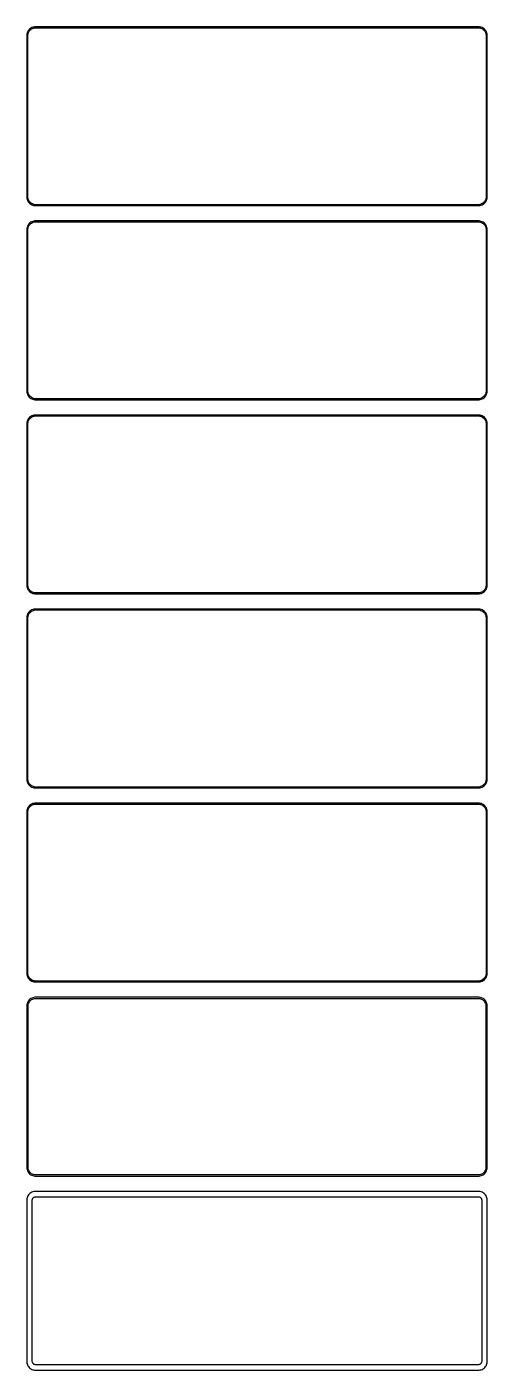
# Model space of a CAD drawing. Header units: metres. Extents: x -135 to 135, y 1658 to 3358.
# Drawn here: x -135 to 135, y 1658 to 2446 of the extents above; entities that cross this region are included whole.
import ezdxf

# ---------------------------------------------------------------- set-up
doc = ezdxf.new("R2010")
doc.units = ezdxf.units.M

msp = doc.modelspace()

# ---------------------------------------------------------------- linework, layer by layer
for p, q in [((-132.129, 2446.02), (-132.679, 2445.72)), ((-131.545, 2446.26), (-132.129, 2446.02)), ((-130.937, 2446.41), (-131.545, 2446.26)), ((-131.218, 2445.77), (-130.64, 2445.92)), ((-130.314, 2446.49), (-130.937, 2446.41)), ((-130.64, 2445.92), (-130.048, 2445.99)), ((130.314, 2446.49), (-130.314, 2446.49)), ((-130.048, 2445.99), (130.048, 2445.99)), ((130.048, 2445.99), (130.64, 2445.92)), ((130.937, 2446.41), (130.314, 2446.49)), ((130.64, 2445.92), (131.218, 2445.77)), ((131.545, 2446.26), (130.937, 2446.41)), ((132.129, 2446.02), (131.545, 2446.26)), ((132.679, 2445.72), (132.129, 2446.02)), ((-134.961, 2442.13), (-135, 2441.5)), ((-135, 2441.5), (-135, 2346.5)), ((-134.843, 2442.74), (-134.961, 2442.13)), ((-134.649, 2443.34), (-134.843, 2442.74)), ((-134.382, 2443.91), (-134.649, 2443.34)), ((-134.5, 2441.25), (-134.463, 2441.85)), ((-134.5, 2346.75), (-134.5, 2441.25)), ((-134.463, 2441.85), (-134.351, 2442.43)), ((-134.045, 2444.44), (-134.382, 2443.91)), ((-134.351, 2442.43), (-134.166, 2443)), ((-134.166, 2443), (-133.912, 2443.54)), ((-133.645, 2444.92), (-134.045, 2444.44)), ((-133.912, 2443.54), (-133.593, 2444.04)), ((-133.187, 2445.35), (-133.645, 2444.92)), ((-133.593, 2444.04), (-133.213, 2444.5)), ((-133.213, 2444.5), (-132.778, 2444.91)), ((-132.679, 2445.72), (-133.187, 2445.35)), ((-132.778, 2444.91), (-132.295, 2445.26)), ((-132.295, 2445.26), (-131.772, 2445.55)), ((-131.772, 2445.55), (-131.218, 2445.77)), ((131.218, 2445.77), (131.772, 2445.55)), ((131.772, 2445.55), (132.295, 2445.26)), ((132.295, 2445.26), (132.778, 2444.91)), ((133.187, 2445.35), (132.679, 2445.72)), ((132.778, 2444.91), (133.213, 2444.5)), ((133.645, 2444.92), (133.187, 2445.35)), ((133.213, 2444.5), (133.593, 2444.04)), ((133.593, 2444.04), (133.912, 2443.54)), ((134.045, 2444.44), (133.645, 2444.92)), ((133.912, 2443.54), (134.166, 2443)), ((134.382, 2443.91), (134.045, 2444.44)), ((134.166, 2443), (134.351, 2442.43)), ((134.351, 2442.43), (134.463, 2441.85)), ((134.649, 2443.34), (134.382, 2443.91)), ((134.463, 2441.85), (134.5, 2441.25)), ((134.5, 2441.25), (134.5, 2346.75)), ((134.843, 2442.74), (134.649, 2443.34)), ((134.961, 2442.13), (134.843, 2442.74)), ((135, 2441.5), (134.961, 2442.13)), ((135, 2346.5), (135, 2441.5)), ((-135, 2346.5), (-134.961, 2345.87)), ((-134.961, 2345.87), (-134.843, 2345.26)), ((-134.843, 2345.26), (-134.649, 2344.66)), ((-134.649, 2344.66), (-134.382, 2344.09)), ((-134.463, 2346.15), (-134.5, 2346.75)), ((-134.351, 2345.57), (-134.463, 2346.15)), ((-134.382, 2344.09), (-134.045, 2343.56)), ((-134.166, 2345), (-134.351, 2345.57)), ((-133.912, 2344.46), (-134.166, 2345)), ((-134.045, 2343.56), (-133.645, 2343.08)), ((-133.593, 2343.96), (-133.912, 2344.46)), ((-133.213, 2343.5), (-133.593, 2343.96)), ((-132.778, 2343.09), (-133.213, 2343.5)), ((133.213, 2343.5), (132.778, 2343.09)), ((133.593, 2343.96), (133.213, 2343.5)), ((133.912, 2344.46), (133.593, 2343.96)), ((133.645, 2343.08), (134.045, 2343.56)), ((134.166, 2345), (133.912, 2344.46)), ((134.045, 2343.56), (134.382, 2344.09)), ((134.351, 2345.57), (134.166, 2345)), ((134.463, 2346.15), (134.351, 2345.57)), ((134.382, 2344.09), (134.649, 2344.66)), ((134.5, 2346.75), (134.463, 2346.15)), ((134.649, 2344.66), (134.843, 2345.26)), ((134.843, 2345.26), (134.961, 2345.87)), ((134.961, 2345.87), (135, 2346.5)), ((-133.645, 2343.08), (-133.187, 2342.65)), ((-133.187, 2342.65), (-132.679, 2342.28)), ((-132.295, 2342.74), (-132.778, 2343.09)), ((-132.679, 2342.28), (-132.129, 2341.98)), ((-131.772, 2342.45), (-132.295, 2342.74)), ((-132.129, 2341.98), (-131.545, 2341.74)), ((-131.218, 2342.23), (-131.772, 2342.45)), ((-131.545, 2341.74), (-130.937, 2341.59)), ((-130.64, 2342.08), (-131.218, 2342.23)), ((-130.937, 2341.59), (-130.314, 2341.51)), ((-130.048, 2342.01), (-130.64, 2342.08)), ((-130.314, 2341.51), (130.314, 2341.51)), ((130.048, 2342.01), (-130.048, 2342.01)), ((130.64, 2342.08), (130.048, 2342.01)), ((130.314, 2341.51), (130.937, 2341.59)), ((131.218, 2342.23), (130.64, 2342.08)), ((130.937, 2341.59), (131.545, 2341.74)), ((131.772, 2342.45), (131.218, 2342.23)), ((131.545, 2341.74), (132.129, 2341.98)), ((132.295, 2342.74), (131.772, 2342.45)), ((132.129, 2341.98), (132.679, 2342.28)), ((132.778, 2343.09), (132.295, 2342.74)), ((132.679, 2342.28), (133.187, 2342.65)), ((133.187, 2342.65), (133.645, 2343.08)), ((-134.961, 2328.13), (-135, 2327.5)), ((-135, 2327.5), (-135, 2232.5)), ((-134.843, 2328.74), (-134.961, 2328.13)), ((-134.649, 2329.34), (-134.843, 2328.74)), ((-134.382, 2329.91), (-134.649, 2329.34)), ((-134.5, 2327.25), (-134.463, 2327.85)), ((-134.463, 2327.85), (-134.351, 2328.43)), ((-134.045, 2330.44), (-134.382, 2329.91)), ((-134.351, 2328.43), (-134.166, 2329)), ((-134.166, 2329), (-133.912, 2329.54)), ((-133.645, 2330.92), (-134.045, 2330.44)), ((-133.912, 2329.54), (-133.593, 2330.04)), ((-133.187, 2331.35), (-133.645, 2330.92)), ((-133.593, 2330.04), (-133.213, 2330.5)), ((-133.213, 2330.5), (-132.778, 2330.91)), ((-132.679, 2331.72), (-133.187, 2331.35)), ((-132.778, 2330.91), (-132.295, 2331.26)), ((-132.129, 2332.02), (-132.679, 2331.72)), ((-132.295, 2331.26), (-131.772, 2331.55)), ((-131.545, 2332.26), (-132.129, 2332.02)), ((-131.772, 2331.55), (-131.218, 2331.77)), ((-130.937, 2332.41), (-131.545, 2332.26)), ((-131.218, 2331.77), (-130.64, 2331.92)), ((-130.314, 2332.49), (-130.937, 2332.41)), ((-130.64, 2331.92), (-130.048, 2331.99)), ((130.314, 2332.49), (-130.314, 2332.49)), ((-130.048, 2331.99), (130.048, 2331.99)), ((130.048, 2331.99), (130.64, 2331.92)), ((130.937, 2332.41), (130.314, 2332.49)), ((130.64, 2331.92), (131.218, 2331.77)), ((131.545, 2332.26), (130.937, 2332.41)), ((131.218, 2331.77), (131.772, 2331.55)), ((132.129, 2332.02), (131.545, 2332.26)), ((131.772, 2331.55), (132.295, 2331.26)), ((132.679, 2331.72), (132.129, 2332.02)), ((132.295, 2331.26), (132.778, 2330.91)), ((133.187, 2331.35), (132.679, 2331.72)), ((132.778, 2330.91), (133.213, 2330.5)), ((133.645, 2330.92), (133.187, 2331.35)), ((133.213, 2330.5), (133.593, 2330.04)), ((133.593, 2330.04), (133.912, 2329.54)), ((134.045, 2330.44), (133.645, 2330.92)), ((133.912, 2329.54), (134.166, 2329)), ((134.382, 2329.91), (134.045, 2330.44)), ((134.166, 2329), (134.351, 2328.43)), ((134.351, 2328.43), (134.463, 2327.85)), ((134.649, 2329.34), (134.382, 2329.91)), ((134.463, 2327.85), (134.5, 2327.25)), ((134.843, 2328.74), (134.649, 2329.34)), ((134.961, 2328.13), (134.843, 2328.74)), ((135, 2327.5), (134.961, 2328.13)), ((135, 2232.5), (135, 2327.5)), ((-134.5, 2232.75), (-134.5, 2327.25)), ((134.5, 2327.25), (134.5, 2232.75)), ((-135, 2232.5), (-134.961, 2231.87)), ((-134.961, 2231.87), (-134.843, 2231.26)), ((-134.843, 2231.26), (-134.649, 2230.66)), ((-134.649, 2230.66), (-134.382, 2230.09)), ((-134.463, 2232.15), (-134.5, 2232.75)), ((-134.351, 2231.57), (-134.463, 2232.15)), ((-134.382, 2230.09), (-134.045, 2229.56)), ((-134.166, 2231), (-134.351, 2231.57)), ((-133.912, 2230.46), (-134.166, 2231)), ((-134.045, 2229.56), (-133.645, 2229.08)), ((-133.593, 2229.96), (-133.912, 2230.46)), ((-133.645, 2229.08), (-133.187, 2228.65)), ((-133.213, 2229.5), (-133.593, 2229.96)), ((-132.778, 2229.09), (-133.213, 2229.5)), ((-133.187, 2228.65), (-132.679, 2228.28)), ((-132.295, 2228.74), (-132.778, 2229.09)), ((-132.679, 2228.28), (-132.129, 2227.98)), ((-131.772, 2228.45), (-132.295, 2228.74)), ((-132.129, 2227.98), (-131.545, 2227.74)), ((-131.218, 2228.23), (-131.772, 2228.45)), ((-131.545, 2227.74), (-130.937, 2227.59)), ((-130.64, 2228.08), (-131.218, 2228.23)), ((-130.937, 2227.59), (-130.314, 2227.51)), ((-130.048, 2228.01), (-130.64, 2228.08)), ((-130.314, 2227.51), (130.314, 2227.51)), ((130.048, 2228.01), (-130.048, 2228.01)), ((130.64, 2228.08), (130.048, 2228.01)), ((130.314, 2227.51), (130.937, 2227.59)), ((131.218, 2228.23), (130.64, 2228.08)), ((130.937, 2227.59), (131.545, 2227.74)), ((131.772, 2228.45), (131.218, 2228.23)), ((131.545, 2227.74), (132.129, 2227.98)), ((132.295, 2228.74), (131.772, 2228.45)), ((132.129, 2227.98), (132.679, 2228.28)), ((132.778, 2229.09), (132.295, 2228.74)), ((132.679, 2228.28), (133.187, 2228.65)), ((133.213, 2229.5), (132.778, 2229.09)), ((133.187, 2228.65), (133.645, 2229.08)), ((133.593, 2229.96), (133.213, 2229.5)), ((133.912, 2230.46), (133.593, 2229.96)), ((133.645, 2229.08), (134.045, 2229.56)), ((134.166, 2231), (133.912, 2230.46)), ((134.045, 2229.56), (134.382, 2230.09)), ((134.351, 2231.57), (134.166, 2231)), ((134.463, 2232.15), (134.351, 2231.57)), ((134.382, 2230.09), (134.649, 2230.66)), ((134.5, 2232.75), (134.463, 2232.15)), ((134.649, 2230.66), (134.843, 2231.26)), ((134.843, 2231.26), (134.961, 2231.87)), ((134.961, 2231.87), (135, 2232.5)), ((-133.187, 2217.35), (-133.645, 2216.92)), ((-132.679, 2217.72), (-133.187, 2217.35)), ((-132.778, 2216.91), (-132.295, 2217.26)), ((-132.129, 2218.02), (-132.679, 2217.72)), ((-132.295, 2217.26), (-131.772, 2217.55)), ((-131.545, 2218.26), (-132.129, 2218.02)), ((-131.772, 2217.55), (-131.218, 2217.77)), ((-130.937, 2218.41), (-131.545, 2218.26)), ((-131.218, 2217.77), (-130.64, 2217.92)), ((-130.314, 2218.49), (-130.937, 2218.41)), ((-130.64, 2217.92), (-130.048, 2217.99)), ((130.314, 2218.49), (-130.314, 2218.49)), ((-130.048, 2217.99), (130.048, 2217.99)), ((130.048, 2217.99), (130.64, 2217.92)), ((130.937, 2218.41), (130.314, 2218.49)), ((130.64, 2217.92), (131.218, 2217.77)), ((131.545, 2218.26), (130.937, 2218.41)), ((131.218, 2217.77), (131.772, 2217.55)), ((132.129, 2218.02), (131.545, 2218.26)), ((131.772, 2217.55), (132.295, 2217.26)), ((132.679, 2217.72), (132.129, 2218.02)), ((132.295, 2217.26), (132.778, 2216.91)), ((133.187, 2217.35), (132.679, 2217.72)), ((133.645, 2216.92), (133.187, 2217.35)), ((-134.961, 2214.13), (-135, 2213.5)), ((-135, 2213.5), (-135, 2118.5)), ((-134.843, 2214.74), (-134.961, 2214.13)), ((-134.649, 2215.34), (-134.843, 2214.74)), ((-134.382, 2215.91), (-134.649, 2215.34)), ((-134.5, 2213.25), (-134.463, 2213.85)), ((-134.5, 2118.75), (-134.5, 2213.25)), ((-134.463, 2213.85), (-134.351, 2214.43)), ((-134.045, 2216.44), (-134.382, 2215.91)), ((-134.351, 2214.43), (-134.166, 2215)), ((-134.166, 2215), (-133.912, 2215.54)), ((-133.645, 2216.92), (-134.045, 2216.44)), ((-133.912, 2215.54), (-133.593, 2216.04)), ((-133.593, 2216.04), (-133.213, 2216.5)), ((-133.213, 2216.5), (-132.778, 2216.91)), ((132.778, 2216.91), (133.213, 2216.5)), ((133.213, 2216.5), (133.593, 2216.04)), ((133.593, 2216.04), (133.912, 2215.54)), ((134.045, 2216.44), (133.645, 2216.92)), ((133.912, 2215.54), (134.166, 2215)), ((134.382, 2215.91), (134.045, 2216.44)), ((134.166, 2215), (134.351, 2214.43)), ((134.351, 2214.43), (134.463, 2213.85)), ((134.649, 2215.34), (134.382, 2215.91)), ((134.463, 2213.85), (134.5, 2213.25)), ((134.5, 2213.25), (134.5, 2118.75)), ((134.843, 2214.74), (134.649, 2215.34)), ((134.961, 2214.13), (134.843, 2214.74)), ((135, 2213.5), (134.961, 2214.13)), ((135, 2118.5), (135, 2213.5)), ((-135, 2118.5), (-134.961, 2117.87)), ((-134.961, 2117.87), (-134.843, 2117.26)), ((-134.843, 2117.26), (-134.649, 2116.66)), ((-134.649, 2116.66), (-134.382, 2116.09)), ((-134.463, 2118.15), (-134.5, 2118.75)), ((-134.351, 2117.57), (-134.463, 2118.15)), ((-134.382, 2116.09), (-134.045, 2115.56)), ((-134.166, 2117), (-134.351, 2117.57)), ((-133.912, 2116.46), (-134.166, 2117)), ((-134.045, 2115.56), (-133.645, 2115.08)), ((-133.593, 2115.96), (-133.912, 2116.46)), ((-133.645, 2115.08), (-133.187, 2114.65)), ((-133.213, 2115.5), (-133.593, 2115.96)), ((-132.778, 2115.09), (-133.213, 2115.5)), ((-133.187, 2114.65), (-132.679, 2114.28)), ((-132.295, 2114.74), (-132.778, 2115.09)), ((-131.772, 2114.45), (-132.295, 2114.74)), ((132.295, 2114.74), (131.772, 2114.45)), ((132.778, 2115.09), (132.295, 2114.74)), ((132.679, 2114.28), (133.187, 2114.65)), ((133.213, 2115.5), (132.778, 2115.09)), ((133.187, 2114.65), (133.645, 2115.08)), ((133.593, 2115.96), (133.213, 2115.5)), ((133.912, 2116.46), (133.593, 2115.96)), ((133.645, 2115.08), (134.045, 2115.56)), ((134.166, 2117), (133.912, 2116.46)), ((134.045, 2115.56), (134.382, 2116.09)), ((134.351, 2117.57), (134.166, 2117)), ((134.463, 2118.15), (134.351, 2117.57)), ((134.382, 2116.09), (134.649, 2116.66)), ((134.5, 2118.75), (134.463, 2118.15)), ((134.649, 2116.66), (134.843, 2117.26)), ((134.843, 2117.26), (134.961, 2117.87)), ((134.961, 2117.87), (135, 2118.5)), ((-132.679, 2114.28), (-132.129, 2113.98)), ((-132.129, 2113.98), (-131.545, 2113.74)), ((-131.218, 2114.23), (-131.772, 2114.45)), ((-131.545, 2113.74), (-130.937, 2113.59)), ((-130.64, 2114.08), (-131.218, 2114.23)), ((-130.937, 2113.59), (-130.314, 2113.51)), ((-130.048, 2114.01), (-130.64, 2114.08)), ((-130.314, 2113.51), (130.314, 2113.51)), ((130.048, 2114.01), (-130.048, 2114.01)), ((130.64, 2114.08), (130.048, 2114.01)), ((130.314, 2113.51), (130.937, 2113.59)), ((131.218, 2114.23), (130.64, 2114.08)), ((130.937, 2113.59), (131.545, 2113.74)), ((131.772, 2114.45), (131.218, 2114.23)), ((131.545, 2113.74), (132.129, 2113.98)), ((132.129, 2113.98), (132.679, 2114.28)), ((-134.961, 2100.13), (-135, 2099.5)), ((-135, 2099.5), (-135, 2004.5)), ((-134.843, 2100.74), (-134.961, 2100.13)), ((-134.649, 2101.34), (-134.843, 2100.74)), ((-134.382, 2101.91), (-134.649, 2101.34)), ((-134.5, 2099.25), (-134.463, 2099.85)), ((-134.5, 2004.75), (-134.5, 2099.25)), ((-134.463, 2099.85), (-134.351, 2100.43)), ((-134.045, 2102.44), (-134.382, 2101.91)), ((-134.351, 2100.43), (-134.166, 2101)), ((-134.166, 2101), (-133.912, 2101.54)), ((-133.645, 2102.92), (-134.045, 2102.44)), ((-133.912, 2101.54), (-133.593, 2102.04)), ((-133.187, 2103.35), (-133.645, 2102.92)), ((-133.593, 2102.04), (-133.213, 2102.5)), ((-133.213, 2102.5), (-132.778, 2102.91)), ((-132.679, 2103.72), (-133.187, 2103.35)), ((-132.778, 2102.91), (-132.295, 2103.26)), ((-132.129, 2104.02), (-132.679, 2103.72)), ((-132.295, 2103.26), (-131.772, 2103.55)), ((-131.545, 2104.26), (-132.129, 2104.02)), ((-131.772, 2103.55), (-131.218, 2103.77)), ((-130.937, 2104.41), (-131.545, 2104.26)), ((-131.218, 2103.77), (-130.64, 2103.92)), ((-130.314, 2104.49), (-130.937, 2104.41)), ((-130.64, 2103.92), (-130.048, 2103.99)), ((130.314, 2104.49), (-130.314, 2104.49)), ((-130.048, 2103.99), (130.048, 2103.99)), ((130.048, 2103.99), (130.64, 2103.92)), ((130.937, 2104.41), (130.314, 2104.49)), ((130.64, 2103.92), (131.218, 2103.77)), ((131.545, 2104.26), (130.937, 2104.41)), ((131.218, 2103.77), (131.772, 2103.55)), ((132.129, 2104.02), (131.545, 2104.26)), ((131.772, 2103.55), (132.295, 2103.26)), ((132.679, 2103.72), (132.129, 2104.02)), ((132.295, 2103.26), (132.778, 2102.91)), ((133.187, 2103.35), (132.679, 2103.72)), ((132.778, 2102.91), (133.213, 2102.5)), ((133.645, 2102.92), (133.187, 2103.35)), ((133.213, 2102.5), (133.593, 2102.04)), ((133.593, 2102.04), (133.912, 2101.54)), ((134.045, 2102.44), (133.645, 2102.92)), ((133.912, 2101.54), (134.166, 2101)), ((134.382, 2101.91), (134.045, 2102.44)), ((134.166, 2101), (134.351, 2100.43)), ((134.351, 2100.43), (134.463, 2099.85)), ((134.649, 2101.34), (134.382, 2101.91)), ((134.463, 2099.85), (134.5, 2099.25)), ((134.5, 2099.25), (134.5, 2004.75)), ((134.843, 2100.74), (134.649, 2101.34)), ((134.961, 2100.13), (134.843, 2100.74)), ((135, 2099.5), (134.961, 2100.13)), ((135, 2004.5), (135, 2099.5)), ((-135, 2004.5), (-134.961, 2003.87)), ((-134.463, 2004.15), (-134.5, 2004.75)), ((-134.351, 2003.57), (-134.463, 2004.15)), ((134.463, 2004.15), (134.351, 2003.57)), ((134.5, 2004.75), (134.463, 2004.15)), ((134.961, 2003.87), (135, 2004.5)), ((-134.961, 2003.87), (-134.843, 2003.26)), ((-134.843, 2003.26), (-134.649, 2002.66)), ((-134.649, 2002.66), (-134.382, 2002.09)), ((-134.382, 2002.09), (-134.045, 2001.56)), ((-134.166, 2003), (-134.351, 2003.57)), ((-133.912, 2002.46), (-134.166, 2003)), ((-134.045, 2001.56), (-133.645, 2001.08)), ((-133.593, 2001.96), (-133.912, 2002.46)), ((-133.645, 2001.08), (-133.187, 2000.65)), ((-133.213, 2001.5), (-133.593, 2001.96)), ((-132.778, 2001.09), (-133.213, 2001.5)), ((-133.187, 2000.65), (-132.679, 2000.28)), ((-132.295, 2000.74), (-132.778, 2001.09)), ((-132.679, 2000.28), (-132.129, 1999.98)), ((-131.772, 2000.45), (-132.295, 2000.74)), ((-132.129, 1999.98), (-131.545, 1999.74)), ((-131.218, 2000.23), (-131.772, 2000.45)), ((-131.545, 1999.74), (-130.937, 1999.59)), ((-130.64, 2000.08), (-131.218, 2000.23)), ((-130.937, 1999.59), (-130.314, 1999.51)), ((-130.048, 2000.01), (-130.64, 2000.08)), ((-130.314, 1999.51), (130.314, 1999.51)), ((130.048, 2000.01), (-130.048, 2000.01)), ((130.64, 2000.08), (130.048, 2000.01)), ((130.314, 1999.51), (130.937, 1999.59)), ((131.218, 2000.23), (130.64, 2000.08)), ((130.937, 1999.59), (131.545, 1999.74)), ((131.772, 2000.45), (131.218, 2000.23)), ((131.545, 1999.74), (132.129, 1999.98)), ((132.295, 2000.74), (131.772, 2000.45)), ((132.129, 1999.98), (132.679, 2000.28)), ((132.778, 2001.09), (132.295, 2000.74)), ((132.679, 2000.28), (133.187, 2000.65)), ((133.213, 2001.5), (132.778, 2001.09)), ((133.187, 2000.65), (133.645, 2001.08)), ((133.593, 2001.96), (133.213, 2001.5)), ((133.912, 2002.46), (133.593, 2001.96)), ((133.645, 2001.08), (134.045, 2001.56)), ((134.166, 2003), (133.912, 2002.46)), ((134.045, 2001.56), (134.382, 2002.09)), ((134.351, 2003.57), (134.166, 2003)), ((134.382, 2002.09), (134.649, 2002.66)), ((134.649, 2002.66), (134.843, 2003.26)), ((134.843, 2003.26), (134.961, 2003.87)), ((-134.045, 1988.44), (-134.382, 1987.91)), ((-133.645, 1988.92), (-134.045, 1988.44)), ((-133.187, 1989.35), (-133.645, 1988.92)), ((-133.593, 1988.04), (-133.213, 1988.5)), ((-133.213, 1988.5), (-132.778, 1988.91)), ((-132.679, 1989.72), (-133.187, 1989.35)), ((-132.778, 1988.91), (-132.295, 1989.26)), ((-132.129, 1990.02), (-132.679, 1989.72)), ((-132.295, 1989.26), (-131.772, 1989.55)), ((-131.545, 1990.26), (-132.129, 1990.02)), ((-131.772, 1989.55), (-131.218, 1989.77)), ((-130.937, 1990.41), (-131.545, 1990.26)), ((-131.218, 1989.77), (-130.64, 1989.92)), ((-130.314, 1990.49), (-130.937, 1990.41)), ((-130.64, 1989.92), (-130.048, 1989.99)), ((130.314, 1990.49), (-130.314, 1990.49)), ((-130.048, 1989.99), (130.048, 1989.99)), ((130.048, 1989.99), (130.64, 1989.92)), ((130.937, 1990.41), (130.314, 1990.49)), ((130.64, 1989.92), (131.218, 1989.77)), ((131.545, 1990.26), (130.937, 1990.41)), ((131.218, 1989.77), (131.772, 1989.55)), ((132.129, 1990.02), (131.545, 1990.26)), ((131.772, 1989.55), (132.295, 1989.26)), ((132.679, 1989.72), (132.129, 1990.02)), ((132.295, 1989.26), (132.778, 1988.91)), ((133.187, 1989.35), (132.679, 1989.72)), ((132.778, 1988.91), (133.213, 1988.5)), ((133.645, 1988.92), (133.187, 1989.35)), ((133.213, 1988.5), (133.593, 1988.04)), ((134.045, 1988.44), (133.645, 1988.92)), ((134.382, 1987.91), (134.045, 1988.44)), ((-134.961, 1986.13), (-135, 1985.5)), ((-135, 1985.5), (-135, 1890.5)), ((-134.843, 1986.74), (-134.961, 1986.13)), ((-134.649, 1987.34), (-134.843, 1986.74)), ((-134.382, 1987.91), (-134.649, 1987.34)), ((-134.5, 1985.25), (-134.463, 1985.85)), ((-134.5, 1890.75), (-134.5, 1985.25)), ((-134.463, 1985.85), (-134.351, 1986.43)), ((-134.351, 1986.43), (-134.166, 1987)), ((-134.166, 1987), (-133.912, 1987.54)), ((-133.912, 1987.54), (-133.593, 1988.04)), ((133.593, 1988.04), (133.912, 1987.54)), ((133.912, 1987.54), (134.166, 1987)), ((134.166, 1987), (134.351, 1986.43)), ((134.351, 1986.43), (134.463, 1985.85)), ((134.649, 1987.34), (134.382, 1987.91)), ((134.463, 1985.85), (134.5, 1985.25)), ((134.5, 1985.25), (134.5, 1890.75)), ((134.843, 1986.74), (134.649, 1987.34)), ((134.961, 1986.13), (134.843, 1986.74)), ((135, 1985.5), (134.961, 1986.13)), ((135, 1890.5), (135, 1985.5)), ((-135, 1890.5), (-134.961, 1889.87)), ((-134.961, 1889.87), (-134.843, 1889.26)), ((-134.843, 1889.26), (-134.649, 1888.66)), ((-134.649, 1888.66), (-134.382, 1888.09)), ((-134.463, 1890.15), (-134.5, 1890.75)), ((-134.351, 1889.57), (-134.463, 1890.15)), ((-134.382, 1888.09), (-134.045, 1887.56)), ((-134.166, 1889), (-134.351, 1889.57)), ((-133.912, 1888.46), (-134.166, 1889)), ((-134.045, 1887.56), (-133.645, 1887.08)), ((-133.593, 1887.96), (-133.912, 1888.46)), ((-133.645, 1887.08), (-133.187, 1886.65)), ((-133.213, 1887.5), (-133.593, 1887.96)), ((-132.778, 1887.09), (-133.213, 1887.5)), ((-133.187, 1886.65), (-132.679, 1886.28)), ((-132.295, 1886.74), (-132.778, 1887.09)), ((-132.679, 1886.28), (-132.129, 1885.98)), ((-131.772, 1886.45), (-132.295, 1886.74)), ((-132.129, 1885.98), (-131.545, 1885.74)), ((-131.218, 1886.23), (-131.772, 1886.45)), ((-131.545, 1885.74), (-130.937, 1885.59)), ((-130.64, 1886.08), (-131.218, 1886.23)), ((-130.048, 1886.01), (-130.64, 1886.08)), ((130.048, 1886.01), (-130.048, 1886.01)), ((130.64, 1886.08), (130.048, 1886.01)), ((131.218, 1886.23), (130.64, 1886.08)), ((130.937, 1885.59), (131.545, 1885.74)), ((131.772, 1886.45), (131.218, 1886.23)), ((131.545, 1885.74), (132.129, 1885.98)), ((132.295, 1886.74), (131.772, 1886.45)), ((132.129, 1885.98), (132.679, 1886.28)), ((132.778, 1887.09), (132.295, 1886.74)), ((132.679, 1886.28), (133.187, 1886.65)), ((133.213, 1887.5), (132.778, 1887.09)), ((133.187, 1886.65), (133.645, 1887.08)), ((133.593, 1887.96), (133.213, 1887.5)), ((133.912, 1888.46), (133.593, 1887.96)), ((133.645, 1887.08), (134.045, 1887.56)), ((134.166, 1889), (133.912, 1888.46)), ((134.045, 1887.56), (134.382, 1888.09)), ((134.351, 1889.57), (134.166, 1889)), ((134.463, 1890.15), (134.351, 1889.57)), ((134.382, 1888.09), (134.649, 1888.66)), ((134.5, 1890.75), (134.463, 1890.15)), ((134.649, 1888.66), (134.843, 1889.26)), ((134.843, 1889.26), (134.961, 1889.87)), ((134.961, 1889.87), (135, 1890.5)), ((-130.937, 1885.59), (-130.314, 1885.51)), ((-130.314, 1885.51), (130.314, 1885.51)), ((130.314, 1885.51), (130.937, 1885.59)), ((-134.961, 1872.13), (-135, 1871.5)), ((-135, 1871.5), (-135, 1776.5)), ((-134.843, 1872.74), (-134.961, 1872.13)), ((-134.649, 1873.34), (-134.843, 1872.74)), ((-134.382, 1873.91), (-134.649, 1873.34)), ((-134.045, 1874.44), (-134.382, 1873.91)), ((-134.328, 1871.25), (-134.292, 1871.82)), ((-134.328, 1776.75), (-134.328, 1871.25)), ((-134.292, 1871.82), (-134.185, 1872.39)), ((-134.185, 1872.39), (-134.007, 1872.94)), ((-133.645, 1874.92), (-134.045, 1874.44)), ((-134.007, 1872.94), (-133.762, 1873.46)), ((-133.762, 1873.46), (-133.454, 1873.94)), ((-133.187, 1875.35), (-133.645, 1874.92)), ((-133.454, 1873.94), (-133.088, 1874.38)), ((-132.679, 1875.72), (-133.187, 1875.35)), ((-133.088, 1874.38), (-132.668, 1874.78)), ((-132.129, 1876.02), (-132.679, 1875.72)), ((-132.668, 1874.78), (-132.203, 1875.12)), ((-132.203, 1875.12), (-131.699, 1875.39)), ((-131.545, 1876.26), (-132.129, 1876.02)), ((-131.699, 1875.39), (-131.165, 1875.6)), ((-130.937, 1876.41), (-131.545, 1876.26)), ((-131.165, 1875.6), (-130.608, 1875.75)), ((-130.314, 1876.49), (-130.937, 1876.41)), ((-130.608, 1875.75), (-130.037, 1875.82)), ((130.314, 1876.49), (-130.314, 1876.49)), ((-130.037, 1875.82), (130.037, 1875.82)), ((130.037, 1875.82), (130.608, 1875.75)), ((130.937, 1876.41), (130.314, 1876.49)), ((130.608, 1875.75), (131.165, 1875.6)), ((131.545, 1876.26), (130.937, 1876.41)), ((131.165, 1875.6), (131.699, 1875.39)), ((132.129, 1876.02), (131.545, 1876.26)), ((131.699, 1875.39), (132.203, 1875.12)), ((132.679, 1875.72), (132.129, 1876.02)), ((132.203, 1875.12), (132.668, 1874.78)), ((132.668, 1874.78), (133.088, 1874.38)), ((133.187, 1875.35), (132.679, 1875.72)), ((133.088, 1874.38), (133.454, 1873.94)), ((133.645, 1874.92), (133.187, 1875.35)), ((133.454, 1873.94), (133.762, 1873.46)), ((134.045, 1874.44), (133.645, 1874.92)), ((133.762, 1873.46), (134.007, 1872.94)), ((134.007, 1872.94), (134.185, 1872.39)), ((134.382, 1873.91), (134.045, 1874.44)), ((134.185, 1872.39), (134.292, 1871.82)), ((134.292, 1871.82), (134.328, 1871.25)), ((134.328, 1871.25), (134.328, 1776.75)), ((134.649, 1873.34), (134.382, 1873.91)), ((134.843, 1872.74), (134.649, 1873.34)), ((134.961, 1872.13), (134.843, 1872.74)), ((135, 1871.5), (134.961, 1872.13)), ((135, 1776.5), (135, 1871.5)), ((-135, 1776.5), (-134.961, 1775.87)), ((-134.961, 1775.87), (-134.843, 1775.26)), ((-134.843, 1775.26), (-134.649, 1774.66)), ((-134.292, 1776.18), (-134.328, 1776.75)), ((-134.185, 1775.61), (-134.292, 1776.18)), ((-134.007, 1775.06), (-134.185, 1775.61)), ((134.185, 1775.61), (134.007, 1775.06)), ((134.292, 1776.18), (134.185, 1775.61)), ((134.328, 1776.75), (134.292, 1776.18)), ((134.649, 1774.66), (134.843, 1775.26)), ((134.843, 1775.26), (134.961, 1775.87)), ((134.961, 1775.87), (135, 1776.5)), ((-134.649, 1774.66), (-134.382, 1774.09)), ((-134.382, 1774.09), (-134.045, 1773.56)), ((-134.045, 1773.56), (-133.645, 1773.08)), ((-133.762, 1774.54), (-134.007, 1775.06)), ((-133.454, 1774.06), (-133.762, 1774.54)), ((-133.645, 1773.08), (-133.187, 1772.65)), ((-133.088, 1773.62), (-133.454, 1774.06)), ((-133.187, 1772.65), (-132.679, 1772.28)), ((-132.668, 1773.22), (-133.088, 1773.62)), ((-132.679, 1772.28), (-132.129, 1771.98)), ((-132.203, 1772.88), (-132.668, 1773.22)), ((-131.699, 1772.61), (-132.203, 1772.88)), ((-132.129, 1771.98), (-131.545, 1771.74)), ((-131.165, 1772.4), (-131.699, 1772.61)), ((-131.545, 1771.74), (-130.937, 1771.59)), ((-130.608, 1772.25), (-131.165, 1772.4)), ((-130.937, 1771.59), (-130.314, 1771.51)), ((-130.037, 1772.18), (-130.608, 1772.25)), ((-130.314, 1771.51), (130.314, 1771.51)), ((130.037, 1772.18), (-130.037, 1772.18)), ((130.608, 1772.25), (130.037, 1772.18)), ((130.314, 1771.51), (130.937, 1771.59)), ((131.165, 1772.4), (130.608, 1772.25)), ((130.937, 1771.59), (131.545, 1771.74)), ((131.699, 1772.61), (131.165, 1772.4)), ((131.545, 1771.74), (132.129, 1771.98)), ((132.203, 1772.88), (131.699, 1772.61)), ((132.129, 1771.98), (132.679, 1772.28)), ((132.668, 1773.22), (132.203, 1772.88)), ((133.088, 1773.62), (132.668, 1773.22)), ((132.679, 1772.28), (133.187, 1772.65)), ((133.454, 1774.06), (133.088, 1773.62)), ((133.187, 1772.65), (133.645, 1773.08)), ((133.762, 1774.54), (133.454, 1774.06)), ((133.645, 1773.08), (134.045, 1773.56)), ((134.007, 1775.06), (133.762, 1774.54)), ((134.045, 1773.56), (134.382, 1774.09)), ((134.382, 1774.09), (134.649, 1774.66)), ((-134.382, 1759.91), (-134.649, 1759.34)), ((-134.045, 1760.44), (-134.382, 1759.91)), ((-133.645, 1760.92), (-134.045, 1760.44)), ((-133.187, 1761.35), (-133.645, 1760.92)), ((-132.679, 1761.72), (-133.187, 1761.35)), ((-132.129, 1762.02), (-132.679, 1761.72)), ((-131.545, 1762.26), (-132.129, 1762.02)), ((-130.937, 1762.41), (-131.545, 1762.26)), ((-130.314, 1762.49), (-130.937, 1762.41)), ((130.314, 1762.49), (-130.314, 1762.49)), ((130.937, 1762.41), (130.314, 1762.49)), ((131.545, 1762.26), (130.937, 1762.41)), ((132.129, 1762.02), (131.545, 1762.26)), ((132.679, 1761.72), (132.129, 1762.02)), ((133.187, 1761.35), (132.679, 1761.72)), ((133.645, 1760.92), (133.187, 1761.35)), ((134.045, 1760.44), (133.645, 1760.92)), ((134.382, 1759.91), (134.045, 1760.44)), ((134.649, 1759.34), (134.382, 1759.91)), ((-134.961, 1758.13), (-135, 1757.5)), ((-135, 1757.5), (-135, 1662.5)), ((-134.843, 1758.74), (-134.961, 1758.13)), ((-134.649, 1759.34), (-134.843, 1758.74)), ((-131.86, 1757.25), (-131.843, 1757.51)), ((-131.86, 1662.75), (-131.86, 1757.25)), ((-131.843, 1757.51), (-131.793, 1757.77)), ((-131.793, 1757.77), (-131.711, 1758.03)), ((-131.711, 1758.03), (-131.599, 1758.27)), ((-131.599, 1758.27), (-131.457, 1758.49)), ((-131.457, 1758.49), (-131.288, 1758.69)), ((-131.288, 1758.69), (-131.095, 1758.88)), ((-131.095, 1758.88), (-130.88, 1759.03)), ((-130.88, 1759.03), (-130.648, 1759.16)), ((-130.648, 1759.16), (-130.402, 1759.26)), ((-130.402, 1759.26), (-130.145, 1759.32)), ((-130.145, 1759.32), (-129.882, 1759.36)), ((-129.882, 1759.36), (129.882, 1759.36)), ((129.882, 1759.36), (130.145, 1759.32)), ((130.145, 1759.32), (130.402, 1759.26)), ((130.402, 1759.26), (130.648, 1759.16)), ((130.648, 1759.16), (130.88, 1759.03)), ((130.88, 1759.03), (131.095, 1758.88)), ((131.095, 1758.88), (131.288, 1758.69)), ((131.288, 1758.69), (131.457, 1758.49)), ((131.457, 1758.49), (131.599, 1758.27)), ((131.599, 1758.27), (131.711, 1758.03)), ((131.711, 1758.03), (131.793, 1757.77)), ((131.793, 1757.77), (131.843, 1757.51)), ((131.843, 1757.51), (131.86, 1757.25)), ((131.86, 1757.25), (131.86, 1662.75)), ((134.843, 1758.74), (134.649, 1759.34)), ((134.961, 1758.13), (134.843, 1758.74)), ((135, 1757.5), (134.961, 1758.13)), ((135, 1662.5), (135, 1757.5)), ((-135, 1662.5), (-134.961, 1661.87)), ((-134.961, 1661.87), (-134.843, 1661.26)), ((-134.843, 1661.26), (-134.649, 1660.66)), ((-134.649, 1660.66), (-134.382, 1660.09)), ((-134.382, 1660.09), (-134.045, 1659.56)), ((-134.045, 1659.56), (-133.645, 1659.08)), ((-133.645, 1659.08), (-133.187, 1658.65)), ((-133.187, 1658.65), (-132.679, 1658.28)), ((-132.679, 1658.28), (-132.129, 1657.98)), ((-132.129, 1657.98), (-131.545, 1657.74)), ((-131.843, 1662.49), (-131.86, 1662.75)), ((-131.793, 1662.23), (-131.843, 1662.49)), ((-131.711, 1661.97), (-131.793, 1662.23)), ((-131.599, 1661.73), (-131.711, 1661.97)), ((-131.457, 1661.51), (-131.599, 1661.73)), ((-131.545, 1657.74), (-130.937, 1657.59)), ((-131.288, 1661.31), (-131.457, 1661.51)), ((-131.095, 1661.12), (-131.288, 1661.31)), ((-130.88, 1660.97), (-131.095, 1661.12)), ((-130.937, 1657.59), (-130.314, 1657.51)), ((-130.648, 1660.84), (-130.88, 1660.97)), ((-130.402, 1660.74), (-130.648, 1660.84)), ((-130.145, 1660.68), (-130.402, 1660.74)), ((-130.314, 1657.51), (130.314, 1657.51)), ((-129.882, 1660.64), (-130.145, 1660.68)), ((129.882, 1660.64), (-129.882, 1660.64)), ((130.145, 1660.68), (129.882, 1660.64)), ((130.402, 1660.74), (130.145, 1660.68)), ((130.314, 1657.51), (130.937, 1657.59)), ((130.648, 1660.84), (130.402, 1660.74)), ((130.88, 1660.97), (130.648, 1660.84)), ((131.095, 1661.12), (130.88, 1660.97)), ((130.937, 1657.59), (131.545, 1657.74)), ((131.288, 1661.31), (131.095, 1661.12)), ((131.457, 1661.51), (131.288, 1661.31)), ((131.599, 1661.73), (131.457, 1661.51)), ((131.545, 1657.74), (132.129, 1657.98)), ((131.711, 1661.97), (131.599, 1661.73)), ((131.793, 1662.23), (131.711, 1661.97)), ((131.843, 1662.49), (131.793, 1662.23)), ((131.86, 1662.75), (131.843, 1662.49)), ((132.129, 1657.98), (132.679, 1658.28)), ((132.679, 1658.28), (133.187, 1658.65)), ((133.187, 1658.65), (133.645, 1659.08)), ((133.645, 1659.08), (134.045, 1659.56)), ((134.045, 1659.56), (134.382, 1660.09)), ((134.382, 1660.09), (134.649, 1660.66)), ((134.649, 1660.66), (134.843, 1661.26)), ((134.843, 1661.26), (134.961, 1661.87)), ((134.961, 1661.87), (135, 1662.5))]:
    msp.add_line(p, q)

doc.saveas('drawing.dxf')
